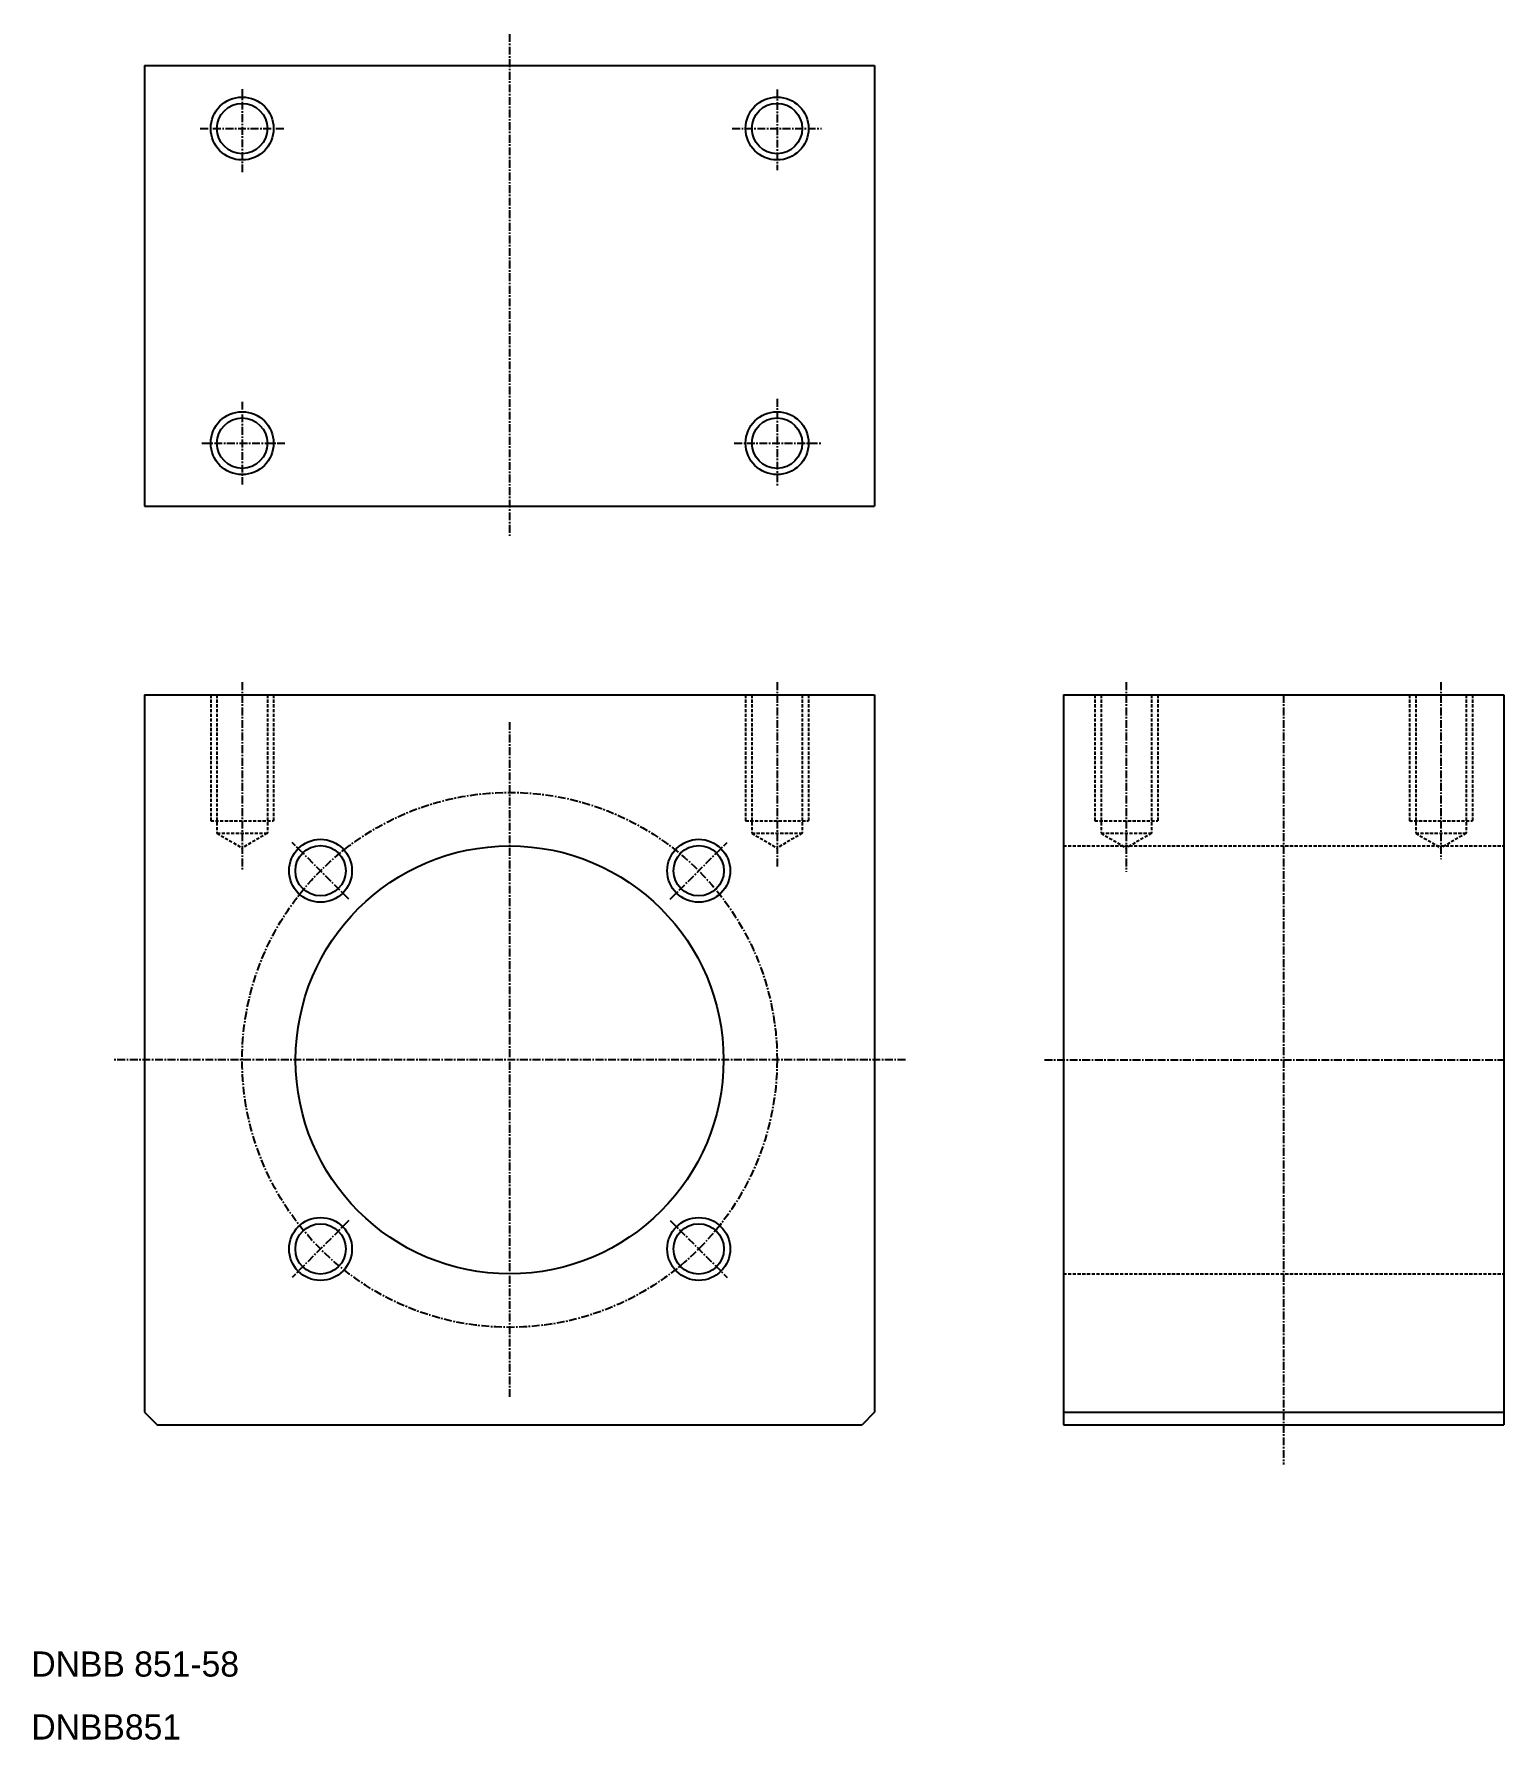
# Model space of a CAD drawing. Extents: x 10 to 244, y 10 to 281.
import ezdxf

# ---------------------------------------------------------------- set-up
doc = ezdxf.new("R2010")
doc.units = 0
doc.linetypes.add('CENTER', pattern=[2, 1.25, -0.25, 0.25, -0.25])
doc.linetypes.add('DASHED', pattern=[0.75, 0.5, -0.25])
doc.layers.get('0').update_dxf_attribs({"linetype": 'CONTINUOUS'})
doc.layers.add('CENTER', color=1, linetype='CENTER')

msp = doc.modelspace()

# ---------------------------------------------------------------- linework, layer by layer
at = {"color": 7, "linetype": 'CONTINUOUS'}
for p, q in [((28, 276), (144, 276)), ((28, 276), (28, 206)), ((144, 276), (144, 206)), ((28, 206), (144, 206)), ((28, 176), (144, 176)), ((28, 176), (28, 62)), ((57, 176), (57, 176)), ((86, 176), (86, 176)), ((144, 176), (144, 62)), ((174, 176), (174, 60)), ((174, 176), (244, 176)), ((244, 176), (244, 60)), ((28, 62), (30, 60)), ((30, 60), (142, 60)), ((144, 62), (142, 60)), ((174, 62), (244, 62)), ((174, 60), (244, 60))]:
    msp.add_line(p, q, dxfattribs=at)
at = {"color": 3, "linetype": 'DASHED'}
for p, q in [((38.5, 176), (38.5, 156)), ((39.5, 176), (39.5, 154)), ((47.5, 176), (47.5, 154)), ((48.5, 176), (48.5, 156)), ((123.5, 176), (123.5, 156)), ((124.5, 176), (124.5, 154)), ((132.5, 176), (132.5, 154)), ((133.5, 176), (133.5, 156)), ((179, 176), (179, 156)), ((180, 176), (180, 154)), ((188, 176), (188, 154)), ((189, 176), (189, 156)), ((229, 176), (229, 156)), ((230, 176), (230, 154)), ((238, 176), (238, 154)), ((239, 176), (239, 156)), ((38.5, 156), (48.5, 156)), ((123.5, 156), (133.5, 156)), ((179, 156), (189, 156)), ((229, 156), (239, 156)), ((39.5, 154), (43.5, 151.69)), ((39.5, 154), (47.5, 154)), ((47.5, 154), (43.5, 151.69)), ((124.5, 154), (128.5, 151.69)), ((124.5, 154), (132.5, 154)), ((132.5, 154), (128.5, 151.69)), ((174, 152), (244, 152)), ((180, 154), (184, 151.69)), ((180, 154), (188, 154)), ((188, 154), (184, 151.69)), ((230, 154), (234, 151.69)), ((230, 154), (238, 154)), ((238, 154), (234, 151.69)), ((174, 84), (244, 84))]:
    msp.add_line(p, q, dxfattribs=at)
at = {"color": 3, "linetype": 'CONTINUOUS'}
for centre in [(43.5, 266), (128.5, 266), (43.5, 216), (128.5, 216), (55.95, 148.05), (116.05, 148.05), (55.95, 87.95), (116.05, 87.95)]:
    msp.add_circle(centre, 5, dxfattribs=at)
at = {"color": 7, "linetype": 'CONTINUOUS'}
for centre, radius in [((43.5, 266), 4), ((128.5, 266), 4), ((43.5, 216), 4), ((128.5, 216), 4), ((55.95, 148.05), 4), ((86, 118), 34), ((116.05, 148.05), 4), ((55.95, 87.95), 4), ((116.05, 87.95), 4)]:
    msp.add_circle(centre, radius, dxfattribs=at)
at = {"layer": 'CENTER', "color": 1, "linetype": 'CENTER'}
for p, q in [((86, 281), (86, 201)), ((43.5, 272.26), (43.5, 259.07)), ((128.5, 272.21), (128.5, 259.39)), ((36.85, 266), (50.24, 266)), ((121.38, 266), (135.55, 266)), ((43.5, 222.58), (43.5, 209.43)), ((128.5, 223.04), (128.5, 209.11)), ((37.08, 216), (50.29, 216)), ((121.7, 216), (135.65, 216)), ((43.5, 178), (43.5, 148.19)), ((128.5, 178), (128.5, 148.75)), ((184, 178), (184, 147.86)), ((234, 178), (234, 149.89)), ((209, 176), (209, 53.7)), ((86, 171.68), (86, 64.32)), ((60.46, 143.54), (51.44, 152.56)), ((111.54, 143.54), (120.56, 152.56)), ((148.9, 118), (23.1, 118)), ((171, 118), (244, 118)), ((60.46, 92.46), (51.44, 83.44)), ((111.54, 92.46), (120.56, 83.44))]:
    msp.add_line(p, q, dxfattribs=at)
msp.add_circle((86, 118), 42.5, dxfattribs=at)

# ---------------------------------------------------------------- texts
at = {"color": 7, "linetype": 'CONTINUOUS'}
for s, p in [('DNBB 851-58', (10, 20)), ('DNBB851', (10, 10))]:
    msp.add_text(s, height=4, dxfattribs=at).set_placement(p)

doc.saveas('drawing.dxf')
